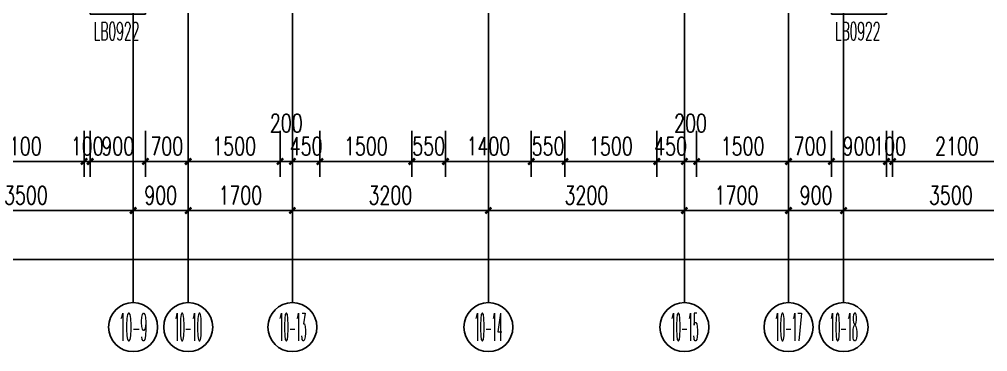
# Model space of a CAD drawing. Header units: millimetres. Extents: x 815519 to 890079, y 147095 to 251022.
# Drawn here: x 828963 to 844770, y 147095 to 152512 of the extents above; entities that cross this region are included whole.
import ezdxf
from ezdxf.enums import TextEntityAlignment as Align

# ---------------------------------------------------------------- set-up
doc = ezdxf.new("R2010")
doc.units = ezdxf.units.MM
doc.header["$LTSCALE"] = 1000
doc.linetypes.add('DOTE', pattern=[61.468, 50.8, -5.08, 0.508, -5.08])
doc.layers.get('Defpoints').update_dxf_attribs({"color": 1})
for name, color, linetype in [('AXIS', 3, 'Continuous'), ('AXIS_TEXT', 7, 'Continuous'), ('PUB_DIM', 3, 'Continuous'), ('PUB_TEXT', 7, 'Continuous'), ('WINDOW', 4, 'Continuous'), ('WINDOW_TEXT', 7, 'Continuous'), ('看线', 163, 'Continuous'), ('面积框', 6, 'Continuous')]:
    doc.layers.add(name, color=color, linetype=linetype)
doc.layers.add('DOTE', color=1, linetype='DOTE', plot=False)
doc.styles.add('_TCH_AXIS', font='COMPLEX', dxfattribs={"bigfont": 'GBCBIG'})
doc.styles.add('_TCH_DIM_T3', font='SIMPLEX.shx', dxfattribs={"width": 0.7, "bigfont": 'GBCBIG.shx'})
doc.styles.add('_TCH_WINDOW', font='SIMPLEX', dxfattribs={"height": 3.5, "bigfont": 'GBCBIG'})
doc.styles.add('COMPLEX', font='COMPLEX')
doc.dimstyles.new('_TCH_ARCH&&100', dxfattribs={"dimtxt": 297.5, "dimasz": 100, "dimexe": 250, "dimexo": 300, "dimgap": 100, "dimtad": 1, "dimdec": 0, "dimzin": 0, "dimdsep": 46, "dimtxsty": '_TCH_DIM_T3', "dimblk": 'ARCHTICK', "dimcen": 0.09, "dimclrt": 7, "dimazin": 2, "dimtfac": 1, "dimtdec": 0, "dimtix": 1, "dimtmove": 2, "dimatfit": 3, "dimfxl": 1, "dimtolj": 1, "dimtzin": 0, "dimarcsym": 0})

# ---------------------------------------------------------------- blocks, each defined once
blk = doc.blocks.new('_AXISO')
blk.add_circle((0, 0), 0.5)
at = {"layer": 'AXIS_TEXT', "style": 'COMPLEX', "width": 1.041667}
blk.add_attdef('A', text='', height=0.56, dxfattribs=at).set_placement((-0.25, -0.28), (0.25, -0.28), align=Align.FIT)
blk = doc.blocks.new('_ArchTick')
at = {"color": 0, "linetype": 'ByBlock', "const_width": 0.4}
blk.add_lwpolyline([(-0.5, -0.5), (0.5, 0.5)], dxfattribs=at)
blk = doc.blocks.new('*D641')
at = {"layer": 'Defpoints', "color": 0, "transparency": 16777216}
for p in [(-369933, 341650), (-304373, 341650), (-304373, 340550)]:
    blk.add_point(p, dxfattribs=at)
at = {"layer": 'PUB_DIM', "color": 0, "lineweight": -2, "transparency": 16777216}
for p, q in [((-369933, 341350), (-369933, 340300)), ((-304373, 341350), (-304373, 340300)), ((-369933, 340550), (-304373, 340550))]:
    blk.add_line(p, q, dxfattribs=at)
at = {"layer": 'PUB_DIM', "color": 0, "lineweight": -2, "transparency": 16777216, "xscale": 100, "yscale": 100, "zscale": 100, "rotation": 180}
blk.add_blockref('_ArchTick', (-369933, 340550), dxfattribs=at)
at = {"layer": 'PUB_DIM', "color": 0, "lineweight": -2, "transparency": 16777216, "xscale": 100, "yscale": 100, "zscale": 100}
blk.add_blockref('_ArchTick', (-304373, 340550), dxfattribs=at)
at = {"layer": 'PUB_DIM', "color": 7, "transparency": 16777216, "insert": (-337153, 340799), "char_height": 297.5, "attachment_point": 5, "style": '_TCH_DIM_T3'}
blk.add_mtext('\\A1;65560', dxfattribs=at)
blk = doc.blocks.new('*D644')
at = {"layer": 'Defpoints', "color": 0, "transparency": 16777216}
for p in [(-362633, 342450), (-359133, 342450), (-359133, 341350)]:
    blk.add_point(p, dxfattribs=at)
at = {"layer": 'PUB_DIM', "color": 0, "lineweight": -2, "transparency": 16777216}
for p, q in [((-362633, 342150), (-362633, 341100)), ((-359133, 342150), (-359133, 341100)), ((-362633, 341350), (-359133, 341350))]:
    blk.add_line(p, q, dxfattribs=at)
at = {"layer": 'PUB_DIM', "color": 0, "lineweight": -2, "transparency": 16777216, "xscale": 100, "yscale": 100, "zscale": 100, "rotation": 180}
blk.add_blockref('_ArchTick', (-362633, 341350), dxfattribs=at)
at = {"layer": 'PUB_DIM', "color": 0, "lineweight": -2, "transparency": 16777216, "xscale": 100, "yscale": 100, "zscale": 100}
blk.add_blockref('_ArchTick', (-359133, 341350), dxfattribs=at)
at = {"layer": 'PUB_DIM', "color": 7, "transparency": 16777216, "insert": (-360883, 341599), "char_height": 297.5, "attachment_point": 5, "style": '_TCH_DIM_T3'}
blk.add_mtext('\\A1;3500', dxfattribs=at)
blk = doc.blocks.new('*D645')
at = {"layer": 'Defpoints', "color": 0, "transparency": 16777216}
for p in [(-359133, 342450), (-358233, 342450), (-358233, 341350)]:
    blk.add_point(p, dxfattribs=at)
at = {"layer": 'PUB_DIM', "color": 0, "lineweight": -2, "transparency": 16777216}
for p, q in [((-359133, 342150), (-359133, 341100)), ((-358233, 342150), (-358233, 341100)), ((-359133, 341350), (-358233, 341350))]:
    blk.add_line(p, q, dxfattribs=at)
at = {"layer": 'PUB_DIM', "color": 0, "lineweight": -2, "transparency": 16777216, "xscale": 100, "yscale": 100, "zscale": 100, "rotation": 180}
blk.add_blockref('_ArchTick', (-359133, 341350), dxfattribs=at)
at = {"layer": 'PUB_DIM', "color": 0, "lineweight": -2, "transparency": 16777216, "xscale": 100, "yscale": 100, "zscale": 100}
blk.add_blockref('_ArchTick', (-358233, 341350), dxfattribs=at)
at = {"layer": 'PUB_DIM', "color": 7, "transparency": 16777216, "insert": (-358683, 341599), "char_height": 297.5, "attachment_point": 5, "style": '_TCH_DIM_T3'}
blk.add_mtext('\\A1;900', dxfattribs=at)
blk = doc.blocks.new('*D646')
at = {"layer": 'Defpoints', "color": 0, "transparency": 16777216}
for p in [(-358233, 342450), (-356533, 342450), (-356533, 341350)]:
    blk.add_point(p, dxfattribs=at)
at = {"layer": 'PUB_DIM', "color": 0, "lineweight": -2, "transparency": 16777216}
for p, q in [((-358233, 342150), (-358233, 341100)), ((-356533, 342150), (-356533, 341100)), ((-358233, 341350), (-356533, 341350))]:
    blk.add_line(p, q, dxfattribs=at)
at = {"layer": 'PUB_DIM', "color": 0, "lineweight": -2, "transparency": 16777216, "xscale": 100, "yscale": 100, "zscale": 100, "rotation": 180}
blk.add_blockref('_ArchTick', (-358233, 341350), dxfattribs=at)
at = {"layer": 'PUB_DIM', "color": 0, "lineweight": -2, "transparency": 16777216, "xscale": 100, "yscale": 100, "zscale": 100}
blk.add_blockref('_ArchTick', (-356533, 341350), dxfattribs=at)
at = {"layer": 'PUB_DIM', "color": 7, "transparency": 16777216, "insert": (-357383, 341599), "char_height": 297.5, "attachment_point": 5, "style": '_TCH_DIM_T3'}
blk.add_mtext('\\A1;1700', dxfattribs=at)
blk = doc.blocks.new('*D647')
at = {"layer": 'Defpoints', "color": 0, "transparency": 16777216}
for p in [(-356533, 342450), (-353333, 342450), (-353333, 341350)]:
    blk.add_point(p, dxfattribs=at)
at = {"layer": 'PUB_DIM', "color": 0, "lineweight": -2, "transparency": 16777216}
for p, q in [((-356533, 342150), (-356533, 341100)), ((-353333, 342150), (-353333, 341100)), ((-356533, 341350), (-353333, 341350))]:
    blk.add_line(p, q, dxfattribs=at)
at = {"layer": 'PUB_DIM', "color": 0, "lineweight": -2, "transparency": 16777216, "xscale": 100, "yscale": 100, "zscale": 100, "rotation": 180}
blk.add_blockref('_ArchTick', (-356533, 341350), dxfattribs=at)
at = {"layer": 'PUB_DIM', "color": 0, "lineweight": -2, "transparency": 16777216, "xscale": 100, "yscale": 100, "zscale": 100}
blk.add_blockref('_ArchTick', (-353333, 341350), dxfattribs=at)
at = {"layer": 'PUB_DIM', "color": 7, "transparency": 16777216, "insert": (-354933, 341599), "char_height": 297.5, "attachment_point": 5, "style": '_TCH_DIM_T3'}
blk.add_mtext('\\A1;3200', dxfattribs=at)
blk = doc.blocks.new('*D648')
at = {"layer": 'Defpoints', "color": 0, "transparency": 16777216}
for p in [(-353333, 342450), (-350133, 342450), (-350133, 341350)]:
    blk.add_point(p, dxfattribs=at)
at = {"layer": 'PUB_DIM', "color": 0, "lineweight": -2, "transparency": 16777216}
for p, q in [((-353333, 342150), (-353333, 341100)), ((-350133, 342150), (-350133, 341100)), ((-353333, 341350), (-350133, 341350))]:
    blk.add_line(p, q, dxfattribs=at)
at = {"layer": 'PUB_DIM', "color": 0, "lineweight": -2, "transparency": 16777216, "xscale": 100, "yscale": 100, "zscale": 100, "rotation": 180}
blk.add_blockref('_ArchTick', (-353333, 341350), dxfattribs=at)
at = {"layer": 'PUB_DIM', "color": 0, "lineweight": -2, "transparency": 16777216, "xscale": 100, "yscale": 100, "zscale": 100}
blk.add_blockref('_ArchTick', (-350133, 341350), dxfattribs=at)
at = {"layer": 'PUB_DIM', "color": 7, "transparency": 16777216, "insert": (-351733, 341599), "char_height": 297.5, "attachment_point": 5, "style": '_TCH_DIM_T3'}
blk.add_mtext('\\A1;3200', dxfattribs=at)
blk = doc.blocks.new('*D649')
at = {"layer": 'Defpoints', "color": 0, "transparency": 16777216}
for p in [(-350133, 342450), (-348433, 342450), (-348433, 341350)]:
    blk.add_point(p, dxfattribs=at)
at = {"layer": 'PUB_DIM', "color": 0, "lineweight": -2, "transparency": 16777216}
for p, q in [((-350133, 342150), (-350133, 341100)), ((-348433, 342150), (-348433, 341100)), ((-350133, 341350), (-348433, 341350))]:
    blk.add_line(p, q, dxfattribs=at)
at = {"layer": 'PUB_DIM', "color": 0, "lineweight": -2, "transparency": 16777216, "xscale": 100, "yscale": 100, "zscale": 100, "rotation": 180}
blk.add_blockref('_ArchTick', (-350133, 341350), dxfattribs=at)
at = {"layer": 'PUB_DIM', "color": 0, "lineweight": -2, "transparency": 16777216, "xscale": 100, "yscale": 100, "zscale": 100}
blk.add_blockref('_ArchTick', (-348433, 341350), dxfattribs=at)
at = {"layer": 'PUB_DIM', "color": 7, "transparency": 16777216, "insert": (-349283, 341599), "char_height": 297.5, "attachment_point": 5, "style": '_TCH_DIM_T3'}
blk.add_mtext('\\A1;1700', dxfattribs=at)
blk = doc.blocks.new('*D650')
at = {"layer": 'Defpoints', "color": 0, "transparency": 16777216}
for p in [(-348433, 342450), (-347533, 342450), (-347533, 341350)]:
    blk.add_point(p, dxfattribs=at)
at = {"layer": 'PUB_DIM', "color": 0, "lineweight": -2, "transparency": 16777216}
for p, q in [((-348433, 342150), (-348433, 341100)), ((-347533, 342150), (-347533, 341100)), ((-348433, 341350), (-347533, 341350))]:
    blk.add_line(p, q, dxfattribs=at)
at = {"layer": 'PUB_DIM', "color": 0, "lineweight": -2, "transparency": 16777216, "xscale": 100, "yscale": 100, "zscale": 100, "rotation": 180}
blk.add_blockref('_ArchTick', (-348433, 341350), dxfattribs=at)
at = {"layer": 'PUB_DIM', "color": 0, "lineweight": -2, "transparency": 16777216, "xscale": 100, "yscale": 100, "zscale": 100}
blk.add_blockref('_ArchTick', (-347533, 341350), dxfattribs=at)
at = {"layer": 'PUB_DIM', "color": 7, "transparency": 16777216, "insert": (-347983, 341599), "char_height": 297.5, "attachment_point": 5, "style": '_TCH_DIM_T3'}
blk.add_mtext('\\A1;900', dxfattribs=at)
blk = doc.blocks.new('*D651')
at = {"layer": 'Defpoints', "color": 0, "transparency": 16777216}
for p in [(-347533, 342450), (-344033, 342450), (-344033, 341350)]:
    blk.add_point(p, dxfattribs=at)
at = {"layer": 'PUB_DIM', "color": 0, "lineweight": -2, "transparency": 16777216}
for p, q in [((-347533, 342150), (-347533, 341100)), ((-344033, 342150), (-344033, 341100)), ((-347533, 341350), (-344033, 341350))]:
    blk.add_line(p, q, dxfattribs=at)
at = {"layer": 'PUB_DIM', "color": 0, "lineweight": -2, "transparency": 16777216, "xscale": 100, "yscale": 100, "zscale": 100, "rotation": 180}
blk.add_blockref('_ArchTick', (-347533, 341350), dxfattribs=at)
at = {"layer": 'PUB_DIM', "color": 0, "lineweight": -2, "transparency": 16777216, "xscale": 100, "yscale": 100, "zscale": 100}
blk.add_blockref('_ArchTick', (-344033, 341350), dxfattribs=at)
at = {"layer": 'PUB_DIM', "color": 7, "transparency": 16777216, "insert": (-345783, 341599), "char_height": 297.5, "attachment_point": 5, "style": '_TCH_DIM_T3'}
blk.add_mtext('\\A1;3500', dxfattribs=at)
blk = doc.blocks.new('$WINLIB2D$00000039')
at = {"color": 0}
for points in [[(-0.5, 0.5), (-0.5, -0.5)], [(0.5, 0.5), (-0.5, 0.5)], [(0.5, -0.5), (0.5, 0.5)], [(-0.5, 0.167), (0.5, 0.167)], [(-0.452, -0.167), (-0.5, 0.084)], [(-0.384, -0.167), (-0.448, 0.167)], [(-0.316, -0.167), (-0.38, 0.167)], [(-0.248, -0.167), (-0.312, 0.167)], [(-0.18, -0.167), (-0.244, 0.167)], [(-0.112, -0.167), (-0.176, 0.167)], [(-0.044, -0.167), (-0.108, 0.167)], [(0.024, -0.167), (-0.04, 0.167)], [(0.092, -0.167), (0.028, 0.167)], [(0.16, -0.167), (0.096, 0.167)], [(0.228, -0.167), (0.164, 0.167)], [(0.296, -0.167), (0.232, 0.167)], [(0.364, -0.167), (0.3, 0.167)], [(0.432, -0.167), (0.368, 0.167)], [(0.5, -0.167), (0.436, 0.167)], [(-0.5, -0.167), (0.5, -0.167)], [(0.5, -0.5), (-0.5, -0.5)]]:
    blk.add_lwpolyline(points, dxfattribs=at)
blk = doc.blocks.new('3A户型-平面')
at = {"layer": 'WINDOW'}
ref = blk.add_blockref('$WINLIB2D$00000039', (1070281, -1146646), dxfattribs=dict(at, xscale=-900, yscale=150, zscale=-900))
ref.add_attrib('A', 'LB0922', (1069889, -1147145), dxfattribs={"layer": 'WINDOW_TEXT', "height": 297.5, "style": '_TCH_WINDOW', "width": 0.494118})
blk = doc.blocks.new('3A户型-平面-反')
at = {"layer": 'WINDOW'}
ref = blk.add_blockref('$WINLIB2D$00000039', (-115137, 123575), dxfattribs=dict(at, xscale=-900, yscale=-150, zscale=-900, rotation=179.9999999999911))
ref.add_attrib('A', 'LB0922', (-115529, 123076), dxfattribs={"layer": 'WINDOW_TEXT', "height": 297.5, "rotation": 360, "style": '_TCH_WINDOW', "width": 0.494118})
blk = doc.blocks.new('*D851')
at = {"layer": 'Defpoints', "color": 0, "transparency": 16777216}
for p in [(-234830, 533800), (-232730, 533800), (-232730, 533000)]:
    blk.add_point(p, dxfattribs=at)
at = {"layer": 'PUB_DIM', "color": 0, "lineweight": -2, "transparency": 16777216}
for p, q in [((-234830, 533500), (-234830, 532750)), ((-232730, 533500), (-232730, 532750)), ((-234830, 533000), (-232730, 533000))]:
    blk.add_line(p, q, dxfattribs=at)
at = {"layer": 'PUB_DIM', "color": 0, "lineweight": -2, "transparency": 16777216, "xscale": 100, "yscale": 100, "zscale": 100, "rotation": 180}
blk.add_blockref('_ArchTick', (-234830, 533000), dxfattribs=at)
at = {"layer": 'PUB_DIM', "color": 0, "lineweight": -2, "transparency": 16777216, "xscale": 100, "yscale": 100, "zscale": 100}
blk.add_blockref('_ArchTick', (-232730, 533000), dxfattribs=at)
at = {"layer": 'PUB_DIM', "color": 7, "transparency": 16777216, "insert": (-233780, 533249), "char_height": 297.5, "attachment_point": 5, "style": '_TCH_DIM_T3'}
blk.add_mtext('\\A1;2100', dxfattribs=at)
blk = doc.blocks.new('*D852')
at = {"layer": 'Defpoints', "color": 0, "transparency": 16777216}
for p in [(-232730, 533800), (-232630, 533800), (-232630, 533000)]:
    blk.add_point(p, dxfattribs=at)
at = {"layer": 'PUB_DIM', "color": 0, "lineweight": -2, "transparency": 16777216}
for p, q in [((-232730, 533500), (-232730, 532750)), ((-232630, 533500), (-232630, 532750)), ((-232730, 533000), (-232830, 533000)), ((-232730, 533000), (-232630, 533000)), ((-232630, 533000), (-232530, 533000))]:
    blk.add_line(p, q, dxfattribs=at)
at = {"layer": 'PUB_DIM', "color": 0, "lineweight": -2, "transparency": 16777216, "xscale": 100, "yscale": 100, "zscale": 100}
blk.add_blockref('_ArchTick', (-232730, 533000), dxfattribs=at)
at = {"layer": 'PUB_DIM', "color": 0, "lineweight": -2, "transparency": 16777216, "xscale": 100, "yscale": 100, "zscale": 100, "rotation": 180}
blk.add_blockref('_ArchTick', (-232630, 533000), dxfattribs=at)
at = {"layer": 'PUB_DIM', "color": 7, "transparency": 16777216, "insert": (-232680, 533249), "char_height": 297.5, "attachment_point": 5, "style": '_TCH_DIM_T3'}
blk.add_mtext('\\A1;100', dxfattribs=at)
blk = doc.blocks.new('*D853')
at = {"layer": 'Defpoints', "color": 0, "transparency": 16777216}
for p in [(-232630, 533800), (-231730, 533800), (-231730, 533000)]:
    blk.add_point(p, dxfattribs=at)
at = {"layer": 'PUB_DIM', "color": 0, "lineweight": -2, "transparency": 16777216}
for p, q in [((-232630, 533500), (-232630, 532750)), ((-231730, 533500), (-231730, 532750)), ((-232630, 533000), (-231730, 533000))]:
    blk.add_line(p, q, dxfattribs=at)
at = {"layer": 'PUB_DIM', "color": 0, "lineweight": -2, "transparency": 16777216, "xscale": 100, "yscale": 100, "zscale": 100, "rotation": 180}
blk.add_blockref('_ArchTick', (-232630, 533000), dxfattribs=at)
at = {"layer": 'PUB_DIM', "color": 0, "lineweight": -2, "transparency": 16777216, "xscale": 100, "yscale": 100, "zscale": 100}
blk.add_blockref('_ArchTick', (-231730, 533000), dxfattribs=at)
at = {"layer": 'PUB_DIM', "color": 7, "transparency": 16777216, "insert": (-232180, 533249), "char_height": 297.5, "attachment_point": 5, "style": '_TCH_DIM_T3'}
blk.add_mtext('\\A1;900', dxfattribs=at)
blk = doc.blocks.new('*D854')
at = {"layer": 'Defpoints', "color": 0, "transparency": 16777216}
for p in [(-231730, 533800), (-231030, 533800), (-231030, 533000)]:
    blk.add_point(p, dxfattribs=at)
at = {"layer": 'PUB_DIM', "color": 0, "lineweight": -2, "transparency": 16777216}
for p, q in [((-231730, 533500), (-231730, 532750)), ((-231030, 533500), (-231030, 532750)), ((-231730, 533000), (-231830, 533000)), ((-231730, 533000), (-231030, 533000)), ((-231030, 533000), (-230930, 533000))]:
    blk.add_line(p, q, dxfattribs=at)
at = {"layer": 'PUB_DIM', "color": 0, "lineweight": -2, "transparency": 16777216, "xscale": 100, "yscale": 100, "zscale": 100}
blk.add_blockref('_ArchTick', (-231730, 533000), dxfattribs=at)
at = {"layer": 'PUB_DIM', "color": 0, "lineweight": -2, "transparency": 16777216, "xscale": 100, "yscale": 100, "zscale": 100, "rotation": 180}
blk.add_blockref('_ArchTick', (-231030, 533000), dxfattribs=at)
at = {"layer": 'PUB_DIM', "color": 7, "transparency": 16777216, "insert": (-231380, 533249), "char_height": 297.5, "attachment_point": 5, "style": '_TCH_DIM_T3'}
blk.add_mtext('\\A1;700', dxfattribs=at)
blk = doc.blocks.new('*D855')
at = {"layer": 'Defpoints', "color": 0, "transparency": 16777216}
for p in [(-231030, 533800), (-229530, 533800), (-229530, 533000)]:
    blk.add_point(p, dxfattribs=at)
at = {"layer": 'PUB_DIM', "color": 0, "lineweight": -2, "transparency": 16777216}
for p, q in [((-231030, 533500), (-231030, 532750)), ((-229530, 533500), (-229530, 532750)), ((-231030, 533000), (-229530, 533000))]:
    blk.add_line(p, q, dxfattribs=at)
at = {"layer": 'PUB_DIM', "color": 0, "lineweight": -2, "transparency": 16777216, "xscale": 100, "yscale": 100, "zscale": 100, "rotation": 180}
blk.add_blockref('_ArchTick', (-231030, 533000), dxfattribs=at)
at = {"layer": 'PUB_DIM', "color": 0, "lineweight": -2, "transparency": 16777216, "xscale": 100, "yscale": 100, "zscale": 100}
blk.add_blockref('_ArchTick', (-229530, 533000), dxfattribs=at)
at = {"layer": 'PUB_DIM', "color": 7, "transparency": 16777216, "insert": (-230280, 533249), "char_height": 297.5, "attachment_point": 5, "style": '_TCH_DIM_T3'}
blk.add_mtext('\\A1;1500', dxfattribs=at)
blk = doc.blocks.new('*D856')
at = {"layer": 'Defpoints', "color": 0, "transparency": 16777216}
for p in [(-229530, 533800), (-229330, 533800), (-229330, 533000)]:
    blk.add_point(p, dxfattribs=at)
at = {"layer": 'PUB_DIM', "color": 0, "lineweight": -2, "transparency": 16777216}
for p, q in [((-229530, 533500), (-229530, 532750)), ((-229330, 533500), (-229330, 532750)), ((-229530, 533000), (-229630, 533000)), ((-229530, 533000), (-229330, 533000)), ((-229330, 533000), (-229230, 533000))]:
    blk.add_line(p, q, dxfattribs=at)
at = {"layer": 'PUB_DIM', "color": 0, "lineweight": -2, "transparency": 16777216, "xscale": 100, "yscale": 100, "zscale": 100}
blk.add_blockref('_ArchTick', (-229530, 533000), dxfattribs=at)
at = {"layer": 'PUB_DIM', "color": 0, "lineweight": -2, "transparency": 16777216, "xscale": 100, "yscale": 100, "zscale": 100, "rotation": 180}
blk.add_blockref('_ArchTick', (-229330, 533000), dxfattribs=at)
at = {"layer": 'PUB_DIM', "color": 7, "transparency": 16777216, "insert": (-229430, 533625), "char_height": 297.5, "attachment_point": 5, "style": '_TCH_DIM_T3'}
blk.add_mtext('\\A1;200', dxfattribs=at)
blk = doc.blocks.new('*D857')
at = {"layer": 'Defpoints', "color": 0, "transparency": 16777216}
for p in [(-229330, 533800), (-228880, 533800), (-228880, 533000)]:
    blk.add_point(p, dxfattribs=at)
at = {"layer": 'PUB_DIM', "color": 0, "lineweight": -2, "transparency": 16777216}
for p, q in [((-229330, 533500), (-229330, 532750)), ((-228880, 533500), (-228880, 532750)), ((-229330, 533000), (-229430, 533000)), ((-229330, 533000), (-228880, 533000)), ((-228880, 533000), (-228780, 533000))]:
    blk.add_line(p, q, dxfattribs=at)
at = {"layer": 'PUB_DIM', "color": 0, "lineweight": -2, "transparency": 16777216, "xscale": 100, "yscale": 100, "zscale": 100}
blk.add_blockref('_ArchTick', (-229330, 533000), dxfattribs=at)
at = {"layer": 'PUB_DIM', "color": 0, "lineweight": -2, "transparency": 16777216, "xscale": 100, "yscale": 100, "zscale": 100, "rotation": 180}
blk.add_blockref('_ArchTick', (-228880, 533000), dxfattribs=at)
at = {"layer": 'PUB_DIM', "color": 7, "transparency": 16777216, "insert": (-229105, 533249), "char_height": 297.5, "attachment_point": 5, "style": '_TCH_DIM_T3'}
blk.add_mtext('\\A1;450', dxfattribs=at)
blk = doc.blocks.new('*D858')
at = {"layer": 'Defpoints', "color": 0, "transparency": 16777216}
for p in [(-228880, 533800), (-227380, 533800), (-227380, 533000)]:
    blk.add_point(p, dxfattribs=at)
at = {"layer": 'PUB_DIM', "color": 0, "lineweight": -2, "transparency": 16777216}
for p, q in [((-228880, 533500), (-228880, 532750)), ((-227380, 533500), (-227380, 532750)), ((-228880, 533000), (-227380, 533000))]:
    blk.add_line(p, q, dxfattribs=at)
at = {"layer": 'PUB_DIM', "color": 0, "lineweight": -2, "transparency": 16777216, "xscale": 100, "yscale": 100, "zscale": 100, "rotation": 180}
blk.add_blockref('_ArchTick', (-228880, 533000), dxfattribs=at)
at = {"layer": 'PUB_DIM', "color": 0, "lineweight": -2, "transparency": 16777216, "xscale": 100, "yscale": 100, "zscale": 100}
blk.add_blockref('_ArchTick', (-227380, 533000), dxfattribs=at)
at = {"layer": 'PUB_DIM', "color": 7, "transparency": 16777216, "insert": (-228130, 533249), "char_height": 297.5, "attachment_point": 5, "style": '_TCH_DIM_T3'}
blk.add_mtext('\\A1;1500', dxfattribs=at)
blk = doc.blocks.new('*D859')
at = {"layer": 'Defpoints', "color": 0, "transparency": 16777216}
for p in [(-227380, 533800), (-226830, 533800), (-226830, 533000)]:
    blk.add_point(p, dxfattribs=at)
at = {"layer": 'PUB_DIM', "color": 0, "lineweight": -2, "transparency": 16777216}
for p, q in [((-227380, 533500), (-227380, 532750)), ((-226830, 533500), (-226830, 532750)), ((-227380, 533000), (-227480, 533000)), ((-227380, 533000), (-226830, 533000)), ((-226830, 533000), (-226730, 533000))]:
    blk.add_line(p, q, dxfattribs=at)
at = {"layer": 'PUB_DIM', "color": 0, "lineweight": -2, "transparency": 16777216, "xscale": 100, "yscale": 100, "zscale": 100}
blk.add_blockref('_ArchTick', (-227380, 533000), dxfattribs=at)
at = {"layer": 'PUB_DIM', "color": 0, "lineweight": -2, "transparency": 16777216, "xscale": 100, "yscale": 100, "zscale": 100, "rotation": 180}
blk.add_blockref('_ArchTick', (-226830, 533000), dxfattribs=at)
at = {"layer": 'PUB_DIM', "color": 7, "transparency": 16777216, "insert": (-227105, 533249), "char_height": 297.5, "attachment_point": 5, "style": '_TCH_DIM_T3'}
blk.add_mtext('\\A1;550', dxfattribs=at)
blk = doc.blocks.new('*D860')
at = {"layer": 'Defpoints', "color": 0, "transparency": 16777216}
for p in [(-226830, 533800), (-225430, 533800), (-225430, 533000)]:
    blk.add_point(p, dxfattribs=at)
at = {"layer": 'PUB_DIM', "color": 0, "lineweight": -2, "transparency": 16777216}
for p, q in [((-226830, 533500), (-226830, 532750)), ((-225430, 533500), (-225430, 532750)), ((-226830, 533000), (-225430, 533000))]:
    blk.add_line(p, q, dxfattribs=at)
at = {"layer": 'PUB_DIM', "color": 0, "lineweight": -2, "transparency": 16777216, "xscale": 100, "yscale": 100, "zscale": 100, "rotation": 180}
blk.add_blockref('_ArchTick', (-226830, 533000), dxfattribs=at)
at = {"layer": 'PUB_DIM', "color": 0, "lineweight": -2, "transparency": 16777216, "xscale": 100, "yscale": 100, "zscale": 100}
blk.add_blockref('_ArchTick', (-225430, 533000), dxfattribs=at)
at = {"layer": 'PUB_DIM', "color": 7, "transparency": 16777216, "insert": (-226130, 533249), "char_height": 297.5, "attachment_point": 5, "style": '_TCH_DIM_T3'}
blk.add_mtext('\\A1;1400', dxfattribs=at)
blk = doc.blocks.new('*D861')
at = {"layer": 'Defpoints', "color": 0, "transparency": 16777216}
for p in [(-225430, 533800), (-224880, 533800), (-224880, 533000)]:
    blk.add_point(p, dxfattribs=at)
at = {"layer": 'PUB_DIM', "color": 0, "lineweight": -2, "transparency": 16777216}
for p, q in [((-225430, 533500), (-225430, 532750)), ((-224880, 533500), (-224880, 532750)), ((-225430, 533000), (-225530, 533000)), ((-225430, 533000), (-224880, 533000)), ((-224880, 533000), (-224780, 533000))]:
    blk.add_line(p, q, dxfattribs=at)
at = {"layer": 'PUB_DIM', "color": 0, "lineweight": -2, "transparency": 16777216, "xscale": 100, "yscale": 100, "zscale": 100}
blk.add_blockref('_ArchTick', (-225430, 533000), dxfattribs=at)
at = {"layer": 'PUB_DIM', "color": 0, "lineweight": -2, "transparency": 16777216, "xscale": 100, "yscale": 100, "zscale": 100, "rotation": 180}
blk.add_blockref('_ArchTick', (-224880, 533000), dxfattribs=at)
at = {"layer": 'PUB_DIM', "color": 7, "transparency": 16777216, "insert": (-225155, 533249), "char_height": 297.5, "attachment_point": 5, "style": '_TCH_DIM_T3'}
blk.add_mtext('\\A1;550', dxfattribs=at)
blk = doc.blocks.new('*D862')
at = {"layer": 'Defpoints', "color": 0, "transparency": 16777216}
for p in [(-224880, 533800), (-223380, 533800), (-223380, 533000)]:
    blk.add_point(p, dxfattribs=at)
at = {"layer": 'PUB_DIM', "color": 0, "lineweight": -2, "transparency": 16777216}
for p, q in [((-224880, 533500), (-224880, 532750)), ((-223380, 533500), (-223380, 532750)), ((-224880, 533000), (-223380, 533000))]:
    blk.add_line(p, q, dxfattribs=at)
at = {"layer": 'PUB_DIM', "color": 0, "lineweight": -2, "transparency": 16777216, "xscale": 100, "yscale": 100, "zscale": 100, "rotation": 180}
blk.add_blockref('_ArchTick', (-224880, 533000), dxfattribs=at)
at = {"layer": 'PUB_DIM', "color": 0, "lineweight": -2, "transparency": 16777216, "xscale": 100, "yscale": 100, "zscale": 100}
blk.add_blockref('_ArchTick', (-223380, 533000), dxfattribs=at)
at = {"layer": 'PUB_DIM', "color": 7, "transparency": 16777216, "insert": (-224130, 533249), "char_height": 297.5, "attachment_point": 5, "style": '_TCH_DIM_T3'}
blk.add_mtext('\\A1;1500', dxfattribs=at)
blk = doc.blocks.new('*D863')
at = {"layer": 'Defpoints', "color": 0, "transparency": 16777216}
for p in [(-223380, 533800), (-222930, 533800), (-222930, 533000)]:
    blk.add_point(p, dxfattribs=at)
at = {"layer": 'PUB_DIM', "color": 0, "lineweight": -2, "transparency": 16777216}
for p, q in [((-223380, 533500), (-223380, 532750)), ((-222930, 533500), (-222930, 532750)), ((-223380, 533000), (-223480, 533000)), ((-223380, 533000), (-222930, 533000)), ((-222930, 533000), (-222830, 533000))]:
    blk.add_line(p, q, dxfattribs=at)
at = {"layer": 'PUB_DIM', "color": 0, "lineweight": -2, "transparency": 16777216, "xscale": 100, "yscale": 100, "zscale": 100}
blk.add_blockref('_ArchTick', (-223380, 533000), dxfattribs=at)
at = {"layer": 'PUB_DIM', "color": 0, "lineweight": -2, "transparency": 16777216, "xscale": 100, "yscale": 100, "zscale": 100, "rotation": 180}
blk.add_blockref('_ArchTick', (-222930, 533000), dxfattribs=at)
at = {"layer": 'PUB_DIM', "color": 7, "transparency": 16777216, "insert": (-223155, 533249), "char_height": 297.5, "attachment_point": 5, "style": '_TCH_DIM_T3'}
blk.add_mtext('\\A1;450', dxfattribs=at)
blk = doc.blocks.new('*D864')
at = {"layer": 'Defpoints', "color": 0, "transparency": 16777216}
for p in [(-222930, 533800), (-222730, 533800), (-222730, 533000)]:
    blk.add_point(p, dxfattribs=at)
at = {"layer": 'PUB_DIM', "color": 0, "lineweight": -2, "transparency": 16777216}
for p, q in [((-222930, 533500), (-222930, 532750)), ((-222730, 533500), (-222730, 532750)), ((-222930, 533000), (-223030, 533000)), ((-222930, 533000), (-222730, 533000)), ((-222730, 533000), (-222630, 533000))]:
    blk.add_line(p, q, dxfattribs=at)
at = {"layer": 'PUB_DIM', "color": 0, "lineweight": -2, "transparency": 16777216, "xscale": 100, "yscale": 100, "zscale": 100}
blk.add_blockref('_ArchTick', (-222930, 533000), dxfattribs=at)
at = {"layer": 'PUB_DIM', "color": 0, "lineweight": -2, "transparency": 16777216, "xscale": 100, "yscale": 100, "zscale": 100, "rotation": 180}
blk.add_blockref('_ArchTick', (-222730, 533000), dxfattribs=at)
at = {"layer": 'PUB_DIM', "color": 7, "transparency": 16777216, "insert": (-222830, 533625), "char_height": 297.5, "attachment_point": 5, "style": '_TCH_DIM_T3'}
blk.add_mtext('\\A1;200', dxfattribs=at)
blk = doc.blocks.new('*D865')
at = {"layer": 'Defpoints', "color": 0, "transparency": 16777216}
for p in [(-222730, 533800), (-221230, 533800), (-221230, 533000)]:
    blk.add_point(p, dxfattribs=at)
at = {"layer": 'PUB_DIM', "color": 0, "lineweight": -2, "transparency": 16777216}
for p, q in [((-222730, 533500), (-222730, 532750)), ((-221230, 533500), (-221230, 532750)), ((-222730, 533000), (-221230, 533000))]:
    blk.add_line(p, q, dxfattribs=at)
at = {"layer": 'PUB_DIM', "color": 0, "lineweight": -2, "transparency": 16777216, "xscale": 100, "yscale": 100, "zscale": 100, "rotation": 180}
blk.add_blockref('_ArchTick', (-222730, 533000), dxfattribs=at)
at = {"layer": 'PUB_DIM', "color": 0, "lineweight": -2, "transparency": 16777216, "xscale": 100, "yscale": 100, "zscale": 100}
blk.add_blockref('_ArchTick', (-221230, 533000), dxfattribs=at)
at = {"layer": 'PUB_DIM', "color": 7, "transparency": 16777216, "insert": (-221980, 533249), "char_height": 297.5, "attachment_point": 5, "style": '_TCH_DIM_T3'}
blk.add_mtext('\\A1;1500', dxfattribs=at)
blk = doc.blocks.new('*D866')
at = {"layer": 'Defpoints', "color": 0, "transparency": 16777216}
for p in [(-221230, 533800), (-220530, 533800), (-220530, 533000)]:
    blk.add_point(p, dxfattribs=at)
at = {"layer": 'PUB_DIM', "color": 0, "lineweight": -2, "transparency": 16777216}
for p, q in [((-221230, 533500), (-221230, 532750)), ((-220530, 533500), (-220530, 532750)), ((-221230, 533000), (-221330, 533000)), ((-221230, 533000), (-220530, 533000)), ((-220530, 533000), (-220430, 533000))]:
    blk.add_line(p, q, dxfattribs=at)
at = {"layer": 'PUB_DIM', "color": 0, "lineweight": -2, "transparency": 16777216, "xscale": 100, "yscale": 100, "zscale": 100}
blk.add_blockref('_ArchTick', (-221230, 533000), dxfattribs=at)
at = {"layer": 'PUB_DIM', "color": 0, "lineweight": -2, "transparency": 16777216, "xscale": 100, "yscale": 100, "zscale": 100, "rotation": 180}
blk.add_blockref('_ArchTick', (-220530, 533000), dxfattribs=at)
at = {"layer": 'PUB_DIM', "color": 7, "transparency": 16777216, "insert": (-220880, 533249), "char_height": 297.5, "attachment_point": 5, "style": '_TCH_DIM_T3'}
blk.add_mtext('\\A1;700', dxfattribs=at)
blk = doc.blocks.new('*D867')
at = {"layer": 'Defpoints', "color": 0, "transparency": 16777216}
for p in [(-220530, 533800), (-219630, 533800), (-219630, 533000)]:
    blk.add_point(p, dxfattribs=at)
at = {"layer": 'PUB_DIM', "color": 0, "lineweight": -2, "transparency": 16777216}
for p, q in [((-220530, 533500), (-220530, 532750)), ((-219630, 533500), (-219630, 532750)), ((-220530, 533000), (-219630, 533000))]:
    blk.add_line(p, q, dxfattribs=at)
at = {"layer": 'PUB_DIM', "color": 0, "lineweight": -2, "transparency": 16777216, "xscale": 100, "yscale": 100, "zscale": 100, "rotation": 180}
blk.add_blockref('_ArchTick', (-220530, 533000), dxfattribs=at)
at = {"layer": 'PUB_DIM', "color": 0, "lineweight": -2, "transparency": 16777216, "xscale": 100, "yscale": 100, "zscale": 100}
blk.add_blockref('_ArchTick', (-219630, 533000), dxfattribs=at)
at = {"layer": 'PUB_DIM', "color": 7, "transparency": 16777216, "insert": (-220080, 533249), "char_height": 297.5, "attachment_point": 5, "style": '_TCH_DIM_T3'}
blk.add_mtext('\\A1;900', dxfattribs=at)
blk = doc.blocks.new('*D868')
at = {"layer": 'Defpoints', "color": 0, "transparency": 16777216}
for p in [(-219630, 533800), (-219530, 533800), (-219530, 533000)]:
    blk.add_point(p, dxfattribs=at)
at = {"layer": 'PUB_DIM', "color": 0, "lineweight": -2, "transparency": 16777216}
for p, q in [((-219630, 533500), (-219630, 532750)), ((-219530, 533500), (-219530, 532750)), ((-219630, 533000), (-219730, 533000)), ((-219630, 533000), (-219530, 533000)), ((-219530, 533000), (-219430, 533000))]:
    blk.add_line(p, q, dxfattribs=at)
at = {"layer": 'PUB_DIM', "color": 0, "lineweight": -2, "transparency": 16777216, "xscale": 100, "yscale": 100, "zscale": 100}
blk.add_blockref('_ArchTick', (-219630, 533000), dxfattribs=at)
at = {"layer": 'PUB_DIM', "color": 0, "lineweight": -2, "transparency": 16777216, "xscale": 100, "yscale": 100, "zscale": 100, "rotation": 180}
blk.add_blockref('_ArchTick', (-219530, 533000), dxfattribs=at)
at = {"layer": 'PUB_DIM', "color": 7, "transparency": 16777216, "insert": (-219580, 533249), "char_height": 297.5, "attachment_point": 5, "style": '_TCH_DIM_T3'}
blk.add_mtext('\\A1;100', dxfattribs=at)
blk = doc.blocks.new('*D869')
at = {"layer": 'Defpoints', "color": 0, "transparency": 16777216}
for p in [(-219530, 533800), (-217430, 533800), (-217430, 533000)]:
    blk.add_point(p, dxfattribs=at)
at = {"layer": 'PUB_DIM', "color": 0, "lineweight": -2, "transparency": 16777216}
for p, q in [((-219530, 533500), (-219530, 532750)), ((-217430, 533500), (-217430, 532750)), ((-219530, 533000), (-217430, 533000))]:
    blk.add_line(p, q, dxfattribs=at)
at = {"layer": 'PUB_DIM', "color": 0, "lineweight": -2, "transparency": 16777216, "xscale": 100, "yscale": 100, "zscale": 100, "rotation": 180}
blk.add_blockref('_ArchTick', (-219530, 533000), dxfattribs=at)
at = {"layer": 'PUB_DIM', "color": 0, "lineweight": -2, "transparency": 16777216, "xscale": 100, "yscale": 100, "zscale": 100}
blk.add_blockref('_ArchTick', (-217430, 533000), dxfattribs=at)
at = {"layer": 'PUB_DIM', "color": 7, "transparency": 16777216, "insert": (-218480, 533249), "char_height": 297.5, "attachment_point": 5, "style": '_TCH_DIM_T3'}
blk.add_mtext('\\A1;2100', dxfattribs=at)
blk = doc.blocks.new('10#标准层轴网')
at = {"layer": 'AXIS'}
for p, q in [((-359133.1, 342150), (-359133.1, 339850)), ((-358233.1, 342150), (-358233.1, 339850)), ((-356533.1, 342150), (-356533.1, 339850)), ((-353333.1, 342150), (-353333.1, 339850)), ((-350133.1, 342150), (-350133.1, 339850)), ((-348433.1, 342150), (-348433.1, 339850)), ((-347533.1, 342150), (-347533.1, 339850))]:
    blk.add_line(p, q, dxfattribs=at)
at = {"layer": 'DOTE'}
for p, q in [((-358233.1, 342150), (-358233.1, 354950)), ((-348433.1, 342150), (-348433.1, 354950)), ((-356533.1, 342150), (-356533.1, 352750)), ((-353333.1, 352750), (-353333.1, 342150)), ((-350133.1, 342150), (-350133.1, 352750)), ((-359133.1, 342150), (-359133.1, 352050)), ((-347533.1, 342150), (-347533.1, 352050))]:
    blk.add_line(p, q, dxfattribs=at)
at = {"layer": 'AXIS'}
ref = blk.add_blockref('_AXISO', (-359133.1, 339450), dxfattribs=dict(at, xscale=800, yscale=800, zscale=800))
ref.add_attrib('A', '10-9', dxfattribs={"layer": 'AXIS_TEXT', "height": 452.55, "style": '_TCH_AXIS', "width": 0.28}).set_placement((-359359.4, 339223.7), (-358906.8, 339223.7), align=Align.FIT)
ref = blk.add_blockref('_AXISO', (-358233.1, 339450), dxfattribs=dict(at, xscale=800, yscale=800, zscale=800))
ref.add_attrib('A', '10-10', dxfattribs={"layer": 'AXIS_TEXT', "height": 452.55, "style": '_TCH_AXIS', "width": 0.233333}).set_placement((-358459.4, 339223.7), (-358006.8, 339223.7), align=Align.FIT)
ref = blk.add_blockref('_AXISO', (-356533.1, 339450), dxfattribs=dict(at, xscale=800, yscale=800, zscale=800))
ref.add_attrib('A', '10-13', dxfattribs={"layer": 'AXIS_TEXT', "height": 452.55, "style": '_TCH_AXIS', "width": 0.233333}).set_placement((-356759.4, 339223.7), (-356306.8, 339223.7), align=Align.FIT)
ref = blk.add_blockref('_AXISO', (-353333.1, 339450), dxfattribs=dict(at, xscale=800, yscale=800, zscale=800))
ref.add_attrib('A', '10-14', dxfattribs={"layer": 'AXIS_TEXT', "height": 452.55, "style": '_TCH_AXIS', "width": 0.228261}).set_placement((-353559.4, 339223.7), (-353106.8, 339223.7), align=Align.FIT)
ref = blk.add_blockref('_AXISO', (-350133.1, 339450), dxfattribs=dict(at, xscale=800, yscale=800, zscale=800))
ref.add_attrib('A', '10-15', dxfattribs={"layer": 'AXIS_TEXT', "height": 452.55, "style": '_TCH_AXIS', "width": 0.233333}).set_placement((-350359.4, 339223.7), (-349906.8, 339223.7), align=Align.FIT)
ref = blk.add_blockref('_AXISO', (-348433.1, 339450), dxfattribs=dict(at, xscale=800, yscale=800, zscale=800))
ref.add_attrib('A', '10-17', dxfattribs={"layer": 'AXIS_TEXT', "height": 452.55, "style": '_TCH_AXIS', "width": 0.233333}).set_placement((-348659.4, 339223.7), (-348206.8, 339223.7), align=Align.FIT)
ref = blk.add_blockref('_AXISO', (-347533.1, 339450), dxfattribs=dict(at, xscale=800, yscale=800, zscale=800))
ref.add_attrib('A', '10-18', dxfattribs={"layer": 'AXIS_TEXT', "height": 452.55, "style": '_TCH_AXIS', "width": 0.233333}).set_placement((-347759.4, 339223.7), (-347306.8, 339223.7), align=Align.FIT)
at = {"layer": 'PUB_DIM'}
for p1, p2, picture, middle in [((-362633.1, 342450), (-359133.1, 342450), '*D644', (-360883.1, 341598.7)), ((-359133.1, 342450), (-358233.1, 342450), '*D645', (-358683.1, 341598.7)), ((-358233.1, 342450), (-356533.1, 342450), '*D646', (-357383.1, 341598.7)), ((-356533.1, 342450), (-353333.1, 342450), '*D647', (-354933.1, 341598.7)), ((-353333.1, 342450), (-350133.1, 342450), '*D648', (-351733.1, 341598.7)), ((-350133.1, 342450), (-348433.1, 342450), '*D649', (-349283.1, 341598.7)), ((-348433.1, 342450), (-347533.1, 342450), '*D650', (-347983.1, 341598.7)), ((-347533.1, 342450), (-344033.1, 342450), '*D651', (-345783.1, 341598.7)), ((-369933.1, 341650), (-304373.1, 341650), '*D641', (-337153.1, 340798.7))]:
    dim = blk.add_aligned_dim(p1=p1, p2=p2, distance=-1100, dimstyle='_TCH_ARCH&&100', dxfattribs=at)
    dim.commit()
    dim.dimension.update_dxf_attribs({"geometry": picture, "text_midpoint": middle})
blk = doc.blocks.new('10#尺寸标注-0')
at = {"layer": 'PUB_DIM', "color": 112}
for p1, p2, picture, middle in [((-234830, 533800), (-232730, 533800), '*D851', (-233780, 533248.7)), ((-232730, 533800), (-232630, 533800), '*D852', (-232680, 533248.7)), ((-232630, 533800), (-231730, 533800), '*D853', (-232180, 533248.7)), ((-231730, 533800), (-231030, 533800), '*D854', (-231380, 533248.7)), ((-231030, 533800), (-229530, 533800), '*D855', (-230280, 533248.7)), ((-229330, 533800), (-228880, 533800), '*D857', (-229105, 533248.7)), ((-228880, 533800), (-227380, 533800), '*D858', (-228130, 533248.7)), ((-227380, 533800), (-226830, 533800), '*D859', (-227105, 533248.7)), ((-226830, 533800), (-225430, 533800), '*D860', (-226130, 533248.7)), ((-225430, 533800), (-224880, 533800), '*D861', (-225155, 533248.7)), ((-224880, 533800), (-223380, 533800), '*D862', (-224130, 533248.7)), ((-223380, 533800), (-222930, 533800), '*D863', (-223155, 533248.7)), ((-222730, 533800), (-221230, 533800), '*D865', (-221980, 533248.7)), ((-221230, 533800), (-220530, 533800), '*D866', (-220880, 533248.7)), ((-220530, 533800), (-219630, 533800), '*D867', (-220080, 533248.7)), ((-219630, 533800), (-219530, 533800), '*D868', (-219580, 533248.7)), ((-219530, 533800), (-217430, 533800), '*D869', (-218480, 533248.7))]:
    dim = blk.add_aligned_dim(p1=p1, p2=p2, distance=-800, dimstyle='_TCH_ARCH&&100', dxfattribs=at)
    dim.commit()
    dim.dimension.update_dxf_attribs({"geometry": picture, "text_midpoint": middle})
for base, p1, p2, picture, middle in [((-229330, 533000), (-229530, 533800), (-229330, 533800), '*D856', (-229430, 533625)), ((-222730, 533000), (-222930, 533800), (-222730, 533800), '*D864', (-222830, 533625))]:
    dim = blk.add_linear_dim(base=base, p1=p1, p2=p2, angle=0, dimstyle='_TCH_ARCH&&100', dxfattribs=at)
    dim.commit()
    dim.dimension.update_dxf_attribs({"geometry": picture, "text_midpoint": middle, "dimtype": 129})

msp = doc.modelspace()

# ---------------------------------------------------------------- block references
msp.add_blockref('3A户型-平面', (-239711.6, 1299316.4))
at = {"layer": 'PUB_TEXT'}
msp.add_blockref('3A户型-平面-反', (957806.2, 29095.4), dxfattribs=at)
at = {"layer": '看线'}
msp.add_blockref('10#标准层轴网', (1189952.5, -191954.6), dxfattribs=at)
at = {"layer": '面积框'}
msp.add_blockref('10#尺寸标注-0', (1062749.5, -382804.6), dxfattribs=at)

doc.saveas('drawing.dxf')
